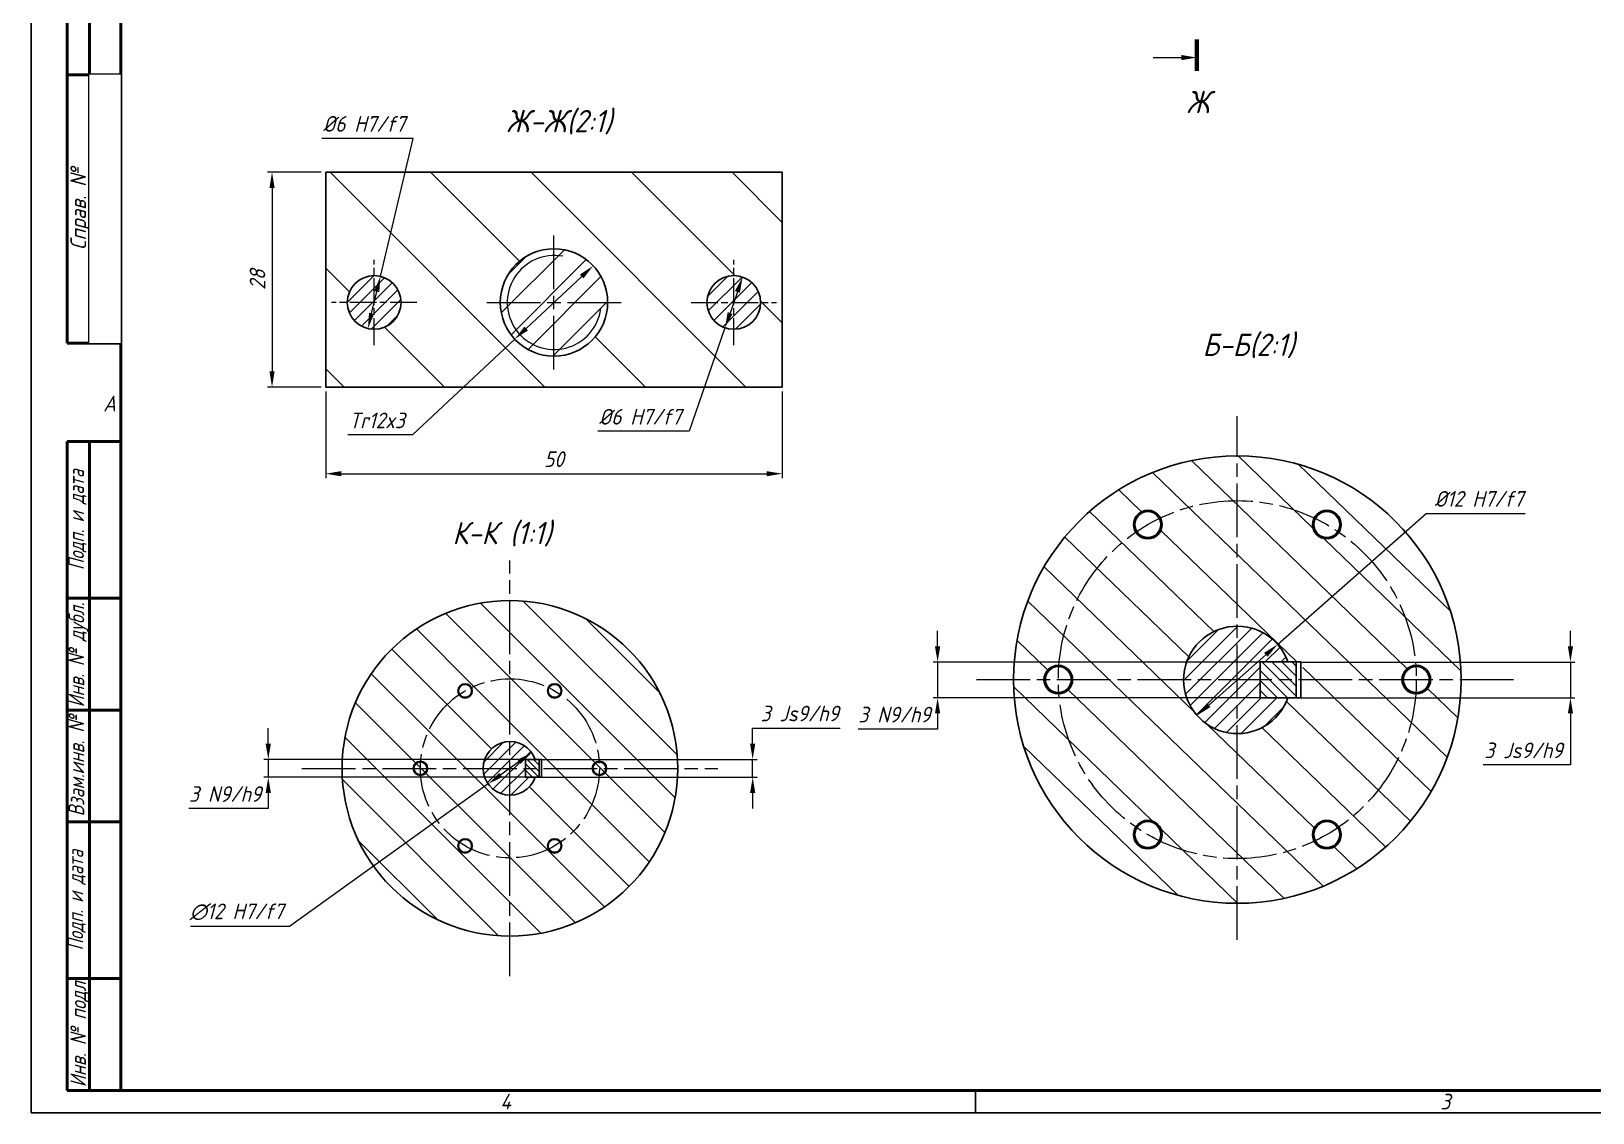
# Model space of a CAD drawing. Header units: millimetres. Extents: x 0 to 841, y 0 to 594.
# Drawn here: x 0 to 348.9, y 0 to 241.7 of the extents above; entities that cross this region are included whole.
import ezdxf
from ezdxf.enums import TextEntityAlignment as Align

# ---------------------------------------------------------------- set-up
doc = ezdxf.new("R2010")
doc.units = ezdxf.units.MM
doc.set_wipeout_variables(frame=1)
doc.linetypes.add('AM_ISO08W050', pattern=[18, 12, -1.5, 3, -1.5])
doc.linetypes.add('AM_ISO08W050x2', pattern=[9, 6, -0.75, 1.5, -0.75])
doc.layers.get('0').update_dxf_attribs({"lineweight": 80})
for name, color, linetype, lineweight in [('AM_5', 3, 'Continuous', 9), ('AM_6', 2, 'Continuous', 9), ('AM_7', 4, 'AM_ISO08W050', 9), ('AM_8', 1, 'Continuous', 9), ('AM_BOR', 7, 'Continuous', 25), ('основные', 7, 'Continuous', 25), ('оч жирные', 7, 'Continuous', 70)]:
    doc.layers.add(name, color=color, linetype=linetype, lineweight=lineweight)
doc.styles.add('ACGOSTTS', font='geniso.shx', dxfattribs={"oblique": 15})
doc.styles.get("Standard").update_dxf_attribs({"font": 'geniso.shx', "oblique": 15})
doc.dimstyles.new('AM_GOST$0', dxfattribs={"dimtxt": 3.5, "dimasz": 3.5, "dimexe": 1, "dimexo": 1, "dimgap": 1.5, "dimtad": 1, "dimtoh": 1, "dimtxsty": 'Standard', "dimcen": 0, "dimclrd": 256, "dimclre": 256, "dimclrt": 2, "dimadec": 0, "dimazin": 2, "dimtp": 0.1, "dimtm": 0.1, "dimtfac": 0.71, "dimtmove": 0, "dimatfit": 3, "dimfxl": 1, "dimtolj": 1, "dimlwd": -1, "dimlwe": -1, "dimarcsym": 1})
doc.dimstyles.new('AM_GOST$3', dxfattribs={"dimtxt": 3.5, "dimasz": 3.5, "dimexe": 1, "dimexo": 1, "dimgap": 1.5, "dimtad": 1, "dimtoh": 1, "dimtxsty": 'Standard', "dimcen": 0, "dimclrd": 256, "dimclre": 256, "dimclrt": 2, "dimadec": 0, "dimazin": 2, "dimtp": 0.1, "dimtm": 0.1, "dimtfac": 0.71, "dimtdec": 3, "dimtofl": 0, "dimtmove": 0, "dimatfit": 2, "dimfxl": 1, "dimtolj": 1, "dimlwd": -1, "dimlwe": -1, "dimarcsym": 1})

# ---------------------------------------------------------------- blocks, each defined once
blk = doc.blocks.new('GOST_A1_LANDSCAPE')
at = {"layer": 'AM_BOR', "color": 1, "lineweight": 25}
for p, q in [((0, 594), (0, 0)), ((211, 5), (211, 0)), ((0, 0), (841, 0))]:
    blk.add_line(p, q, dxfattribs=at)
at = {"layer": 'AM_BOR', "color": 7, "lineweight": 50}
for p, q in [((20, 589), (20, 5)), ((20, 5), (836, 5))]:
    blk.add_line(p, q, dxfattribs=at)
at = {"layer": 'AM_BOR', "color": 1, "lineweight": 25, "style": 'ACGOSTTS', "oblique": 15}
for s, p in [('A', (17.5, 158.5)), ('4', (106, 2.5)), ('3', (316, 2.5))]:
    blk.add_text(s, height=3.5, dxfattribs=at).set_placement(p, align=Align.MIDDLE_CENTER)
blk = doc.blocks.new('GOST_EXT12')
at = {"layer": 'AM_BOR', "color": 7, "lineweight": 50, "ltscale": 0.3}
for p, q in [((0, 287), (-12, 287)), ((-12, 287), (-12, 167)), ((-7, 167), (-7, 287)), ((0, 167), (0, 287)), ((-12, 227), (0, 227)), ((-12, 167), (0, 167))]:
    blk.add_line(p, q, dxfattribs=at)
at = {"layer": 'AM_BOR', "color": 7, "lineweight": 50}
for p, q in [((0, 145), (-12, 145)), ((-12, 145), (-12, 110)), ((-12, 0), (-12, 145)), ((-7, 0), (-7, 145)), ((0, 145), (0, 0)), ((0, 110), (-12, 110)), ((-12, 110), (-12, 85)), ((0, 85), (-12, 85)), ((-12, 85), (-12, 60)), ((0, 60), (-12, 60)), ((-12, 60), (-12, 25)), ((0, 25), (-12, 25)), ((-12, 25), (-12, 0)), ((0, 0), (-12, 0))]:
    blk.add_line(p, q, dxfattribs=at)
at = {"layer": 'AM_BOR', "color": 1, "lineweight": 25, "style": 'ACGOSTTS', "oblique": 15}
for s, width, p in [('Перв. примен.', 0.821392, (-9.5, 257)), ('Подп. и дата', 0.842977, (-9.95, 127.5)), ('Инв. № дубл.', 0.891828, (-9.9, 97.31)), ('Взам.инв. №', 0.899981, (-9.9, 72.5)), ('Подп. и дата', 0.842977, (-10.13, 42.5)), ('Инв. № подл', 0.910904, (-9.5, 12.5))]:
    blk.add_text(s, height=3.5, rotation=90, dxfattribs=dict(at, width=width)).set_placement(p, align=Align.MIDDLE_CENTER)
blk.add_text('Справ. №', height=3.5, rotation=90, dxfattribs=at).set_placement((-9.5, 197), align=Align.MIDDLE_CENTER)
at = {"layer": 'AM_BOR', "color": 2, "lineweight": 25, "style": 'ACGOSTTS', "oblique": 15, "width": 0.8}
for tag, p in [('GEN-TITLE-FREF{16}', (-3.5, 257)), ('GEN-TITLE-RPARTNO{16}', (-3.5, 197)), ('GEN-TITLE-SDT2{10}', (-3.5, 127.5)), ('GEN-TITLE-CSTKN{7}', (-3.5, 97.5)), ('GEN-TITLE-RSTKN{7}', (-3.5, 72.5)), ('GEN-TITLE-SDT1{10}', (-3.5, 42.5)), ('GEN-TITLE-STKN{7}', (-3.5, 12.5))]:
    blk.add_attdef(tag, text='', height=3.17, rotation=90, dxfattribs=at).set_placement(p, align=Align.MIDDLE_CENTER)
blk.add_wipeout([(-7, 227), (-7, 167), (0, 167), (0, 227)])
blk = doc.blocks.new('*D31')
at = {"layer": 'AM_5', "linetype": 'ByBlock', "transparency": 16777216}
for p, q in [((343.96, 104.24), (343.96, 107.74)), ((283.63, 100.74), (344.96, 100.74)), ((343.96, 100.74), (343.96, 92.74)), ((283.63, 92.74), (344.96, 92.74)), ((343.96, 89.24), (343.96, 77.74)), ((343.96, 77.74), (324.43, 77.74))]:
    blk.add_line(p, q, dxfattribs=at)
at = {"layer": 'AM_5', "transparency": 16777216}
for points in [[(343.38, 104.24), (344.54, 104.24), (343.96, 100.74)], [(343.38, 89.24), (344.54, 89.24), (343.96, 92.74)]]:
    blk.add_solid(points, dxfattribs=at)
at = {"layer": 'Defpoints', "color": 0, "transparency": 16777216}
for p in [(282.63, 100.74), (282.63, 92.74), (343.96, 92.74)]:
    blk.add_point(p, dxfattribs=at)
at = {"layer": 'AM_5', "color": 2, "transparency": 16777216, "insert": (333.45, 80.99), "char_height": 3.5, "attachment_point": 5}
blk.add_mtext('\\A1;3 Js9/h9', dxfattribs=at)
blk = doc.blocks.new('*D34')
at = {"layer": 'AM_5', "linetype": 'ByBlock', "transparency": 16777216}
for p, q in [((65.81, 161.19), (65.81, 141.82)), ((167.81, 161.19), (167.81, 141.82)), ((69.31, 142.82), (164.31, 142.82))]:
    blk.add_line(p, q, dxfattribs=at)
at = {"layer": 'AM_5', "transparency": 16777216}
for points in [[(69.31, 143.4), (69.31, 142.24), (65.81, 142.82)], [(164.31, 143.4), (164.31, 142.24), (167.81, 142.82)]]:
    blk.add_solid(points, dxfattribs=at)
at = {"layer": 'Defpoints', "color": 0, "transparency": 16777216}
for p in [(65.81, 162.19), (167.81, 162.19), (167.81, 142.82)]:
    blk.add_point(p, dxfattribs=at)
at = {"layer": 'AM_5', "color": 2, "transparency": 16777216, "insert": (116.81, 146.07), "char_height": 3.5, "attachment_point": 5}
blk.add_mtext('\\A1;50', dxfattribs=at)
blk = doc.blocks.new('*D35')
at = {"layer": 'AM_5', "linetype": 'ByBlock', "transparency": 16777216}
for p, q in [((64.81, 210.19), (52.81, 210.19)), ((53.81, 206.69), (53.81, 165.69)), ((64.81, 162.19), (52.81, 162.19))]:
    blk.add_line(p, q, dxfattribs=at)
at = {"layer": 'AM_5', "transparency": 16777216}
for points in [[(53.23, 206.69), (54.39, 206.69), (53.81, 210.19)], [(53.23, 165.69), (54.39, 165.69), (53.81, 162.19)]]:
    blk.add_solid(points, dxfattribs=at)
at = {"layer": 'Defpoints', "color": 0, "transparency": 16777216}
for p in [(65.81, 210.19), (53.81, 162.19), (65.81, 162.19)]:
    blk.add_point(p, dxfattribs=at)
at = {"layer": 'AM_5', "color": 2, "transparency": 16777216, "insert": (50.56, 186.19), "char_height": 3.5, "attachment_point": 5, "rotation": 90}
blk.add_mtext('\\A1;28', dxfattribs=at)
blk = doc.blocks.new('*D45')
at = {"layer": 'AM_5', "linetype": 'ByBlock', "transparency": 16777216}
for p, q in [((202.54, 104.24), (202.54, 107.74)), ((279.83, 100.74), (201.54, 100.74)), ((202.54, 100.74), (202.54, 92.74)), ((279.83, 92.74), (201.54, 92.74)), ((202.54, 89.24), (202.54, 85.74)), ((202.54, 85.74), (184.77, 85.74))]:
    blk.add_line(p, q, dxfattribs=at)
at = {"layer": 'AM_5', "transparency": 16777216}
for points in [[(201.95, 104.24), (203.12, 104.24), (202.54, 100.74)], [(201.95, 89.24), (203.12, 89.24), (202.54, 92.74)]]:
    blk.add_solid(points, dxfattribs=at)
at = {"layer": 'Defpoints', "color": 0, "transparency": 16777216}
for p in [(280.83, 100.74), (202.54, 92.74), (280.83, 92.74)]:
    blk.add_point(p, dxfattribs=at)
at = {"layer": 'AM_5', "color": 2, "transparency": 16777216, "insert": (192.9, 88.99), "char_height": 3.5, "attachment_point": 5}
blk.add_mtext('\\A1;3 N9/h9', dxfattribs=at)
blk = doc.blocks.new('*D46')
at = {"layer": 'AM_5', "linetype": 'ByBlock', "transparency": 16777216}
for p, q in [((278.52, 104.68), (311.7, 133.95)), ((311.7, 133.95), (333.85, 133.95)), ((263.14, 91.12), (275.89, 102.36))]:
    blk.add_line(p, q, dxfattribs=at)
at = {"layer": 'AM_5', "transparency": 16777216}
for points in [[(275.51, 102.8), (276.28, 101.93), (278.52, 104.68)], [(262.76, 91.56), (263.53, 90.68), (260.52, 88.8)]]:
    blk.add_solid(points, dxfattribs=at)
at = {"layer": 'Defpoints', "color": 0, "transparency": 16777216}
for p in [(278.52, 104.68), (260.52, 88.8)]:
    blk.add_point(p, dxfattribs=at)
at = {"layer": 'AM_5', "color": 2, "transparency": 16777216, "insert": (323.52, 137.2), "char_height": 3.5, "attachment_point": 5}
blk.add_mtext('\\A1;%%C12 H7/f7', dxfattribs=at)
blk = doc.blocks.new('*U57')
at = {"layer": 'основные'}
blk.add_circle((0, 0), 3.2, dxfattribs=at)
blk = doc.blocks.new('*U58')
at = {"layer": 'основные', "color": 0, "linetype": 'ByBlock', "lineweight": -2, "transparency": 16777216}
for p, rotation in [((503.29, 157.52), 299.9999999999999), ((543.29, 157.52), 239.9999999999999), ((563.29, 122.88), 180), ((503.29, 88.24), 59.99999999999999), ((543.29, 88.24), 120)]:
    blk.add_blockref('*U57', p, dxfattribs=dict(at, rotation=rotation))
blk.add_blockref('*U57', (483.29, 122.88), dxfattribs=at)
blk = doc.blocks.new('*D90')
at = {"layer": 'AM_5', "linetype": 'ByBlock', "transparency": 16777216}
for p, q in [((123.01, 186.9), (110.61, 175.28)), ((108.05, 172.89), (85.22, 151.48)), ((85.22, 151.48), (70.77, 151.48))]:
    blk.add_line(p, q, dxfattribs=at)
at = {"layer": 'AM_5', "transparency": 16777216}
for points in [[(122.61, 187.33), (123.41, 186.48), (125.57, 189.3)], [(110.21, 175.7), (111.01, 174.85), (108.05, 172.89)]]:
    blk.add_solid(points, dxfattribs=at)
at = {"layer": 'Defpoints', "color": 0, "transparency": 16777216}
for p in [(125.57, 189.3), (108.05, 172.89)]:
    blk.add_point(p, dxfattribs=at)
at = {"layer": 'AM_5', "color": 2, "transparency": 16777216, "insert": (77.24, 154.73), "char_height": 3.5, "attachment_point": 5}
blk.add_mtext('\\A1;Tr12x3', dxfattribs=at)
blk = doc.blocks.new('*D91')
at = {"layer": 'AM_5', "linetype": 'ByBlock', "transparency": 16777216}
for p, q in [((157.8, 183.45), (156.17, 178.73)), ((155.03, 175.42), (147.03, 152.3)), ((147.03, 152.3), (126.63, 152.3))]:
    blk.add_line(p, q, dxfattribs=at)
at = {"layer": 'AM_5', "transparency": 16777216}
for points in [[(157.25, 183.65), (158.36, 183.26), (158.95, 186.76)], [(155.62, 178.92), (156.72, 178.54), (155.03, 175.42)]]:
    blk.add_solid(points, dxfattribs=at)
at = {"layer": 'Defpoints', "color": 0, "transparency": 16777216}
for p in [(158.95, 186.76), (155.03, 175.42)]:
    blk.add_point(p, dxfattribs=at)
at = {"layer": 'AM_5', "color": 2, "transparency": 16777216, "insert": (136.08, 155.55), "char_height": 3.5, "attachment_point": 5}
blk.add_mtext('\\A1;%%C6 H7/f7', dxfattribs=at)
blk = doc.blocks.new('*U98')
at = {"layer": 'основные'}
blk.add_circle((0, 0), 1.6, dxfattribs=at)
blk = doc.blocks.new('*U99')
at = {"layer": 'основные', "color": 0, "linetype": 'ByBlock', "lineweight": -2, "transparency": 16777216}
for p, rotation in [((251.65, 78.76), 299.9999999999999), ((271.65, 78.76), 239.9999999999999), ((281.65, 61.44), 180), ((251.65, 44.12), 59.99999999999999), ((271.65, 44.12), 120)]:
    blk.add_blockref('*U98', p, dxfattribs=dict(at, rotation=rotation))
blk.add_blockref('*U98', (241.65, 61.44), dxfattribs=at)
blk = doc.blocks.new('*D100')
at = {"layer": 'AM_5', "linetype": 'ByBlock', "transparency": 16777216}
for p, q in [((52.97, 82.48), (52.97, 85.98)), ((111.62, 78.98), (51.97, 78.98)), ((52.97, 78.98), (52.97, 74.98)), ((111.62, 74.98), (51.97, 74.98)), ((52.97, 71.48), (52.97, 67.98)), ((52.97, 67.98), (35.2, 67.98))]:
    blk.add_line(p, q, dxfattribs=at)
at = {"layer": 'AM_5', "transparency": 16777216}
for points in [[(52.38, 82.48), (53.55, 82.48), (52.97, 78.98)], [(52.38, 71.48), (53.55, 71.48), (52.97, 74.98)]]:
    blk.add_solid(points, dxfattribs=at)
at = {"layer": 'Defpoints', "color": 0, "transparency": 16777216}
for p in [(112.62, 78.98), (52.97, 74.98), (112.62, 74.98)]:
    blk.add_point(p, dxfattribs=at)
at = {"layer": 'AM_5', "color": 2, "transparency": 16777216, "insert": (43.33, 71.23), "char_height": 3.5, "attachment_point": 5}
blk.add_mtext('\\A1;3 N9/h9', dxfattribs=at)
blk = doc.blocks.new('*D101')
at = {"layer": 'AM_5', "linetype": 'ByBlock', "transparency": 16777216}
for p, q in [((161.21, 82.48), (161.21, 85.98)), ((161.21, 85.98), (180.74, 85.98)), ((112.97, 78.98), (162.21, 78.98)), ((161.21, 74.98), (161.21, 78.98)), ((112.97, 74.98), (162.21, 74.98)), ((161.21, 71.48), (161.21, 67.98))]:
    blk.add_line(p, q, dxfattribs=at)
at = {"layer": 'AM_5', "transparency": 16777216}
for points in [[(160.63, 82.48), (161.79, 82.48), (161.21, 78.98)], [(160.63, 71.48), (161.79, 71.48), (161.21, 74.98)]]:
    blk.add_solid(points, dxfattribs=at)
at = {"layer": 'Defpoints', "color": 0, "transparency": 16777216}
for p in [(111.97, 78.98), (161.21, 78.98), (111.97, 74.98)]:
    blk.add_point(p, dxfattribs=at)
at = {"layer": 'AM_5', "color": 2, "transparency": 16777216, "insert": (171.72, 89.23), "char_height": 3.5, "attachment_point": 5}
blk.add_mtext('\\A1;3 Js9/h9', dxfattribs=at)
blk = doc.blocks.new('*D102')
at = {"layer": 'AM_5', "linetype": 'ByBlock', "transparency": 16777216}
for p, q in [((108.99, 78.43), (104.93, 75.52)), ((102.09, 73.48), (57.74, 41.65)), ((57.74, 41.65), (35.58, 41.65))]:
    blk.add_line(p, q, dxfattribs=at)
at = {"layer": 'AM_5', "transparency": 16777216}
for points in [[(108.65, 78.91), (109.33, 77.96), (111.84, 80.47)], [(104.59, 75.99), (105.27, 75.04), (102.09, 73.48)]]:
    blk.add_solid(points, dxfattribs=at)
at = {"layer": 'Defpoints', "color": 0, "transparency": 16777216}
for p in [(111.84, 80.47), (102.09, 73.48)]:
    blk.add_point(p, dxfattribs=at)
at = {"layer": 'AM_5', "color": 2, "transparency": 16777216, "insert": (45.91, 44.9), "char_height": 3.5, "attachment_point": 5}
blk.add_mtext('\\A1;∅12 H7/f7', dxfattribs=at)
blk = doc.blocks.new('*D103')
at = {"layer": 'AM_5', "linetype": 'ByBlock', "transparency": 16777216}
for p, q in [((85.35, 217.75), (64.95, 217.75)), ((78.02, 186.93), (85.35, 217.75)), ((76.05, 178.66), (77.21, 183.52))]:
    blk.add_line(p, q, dxfattribs=at)
at = {"layer": 'AM_5', "transparency": 16777216}
for points in [[(76.64, 183.66), (77.78, 183.39), (78.02, 186.93)], [(75.49, 178.79), (76.62, 178.52), (75.24, 175.25)]]:
    blk.add_solid(points, dxfattribs=at)
at = {"layer": 'Defpoints', "color": 0, "transparency": 16777216}
for p in [(78.02, 186.93), (75.24, 175.25)]:
    blk.add_point(p, dxfattribs=at)
at = {"layer": 'AM_5', "color": 2, "transparency": 16777216, "insert": (74.4, 221), "char_height": 3.5, "attachment_point": 5}
blk.add_mtext('\\A1;%%C6 H7/f7', dxfattribs=at)

msp = doc.modelspace()

# ---------------------------------------------------------------- hatches: boundary and pattern name
at = {"layer": 'AM_8'}
h = msp.add_hatch(dxfattribs=at)
h.set_pattern_fill('ANSI31', color=256, scale=5, angle=90, style=0)
h.set_pattern_definition([(135, (-166.54, -50.4), (-11.2253, -11.2253), [])])
h.paths.add_polyline_path([(167.81, 210.195), (65.81, 210.195), (65.81, 162.195), (167.81, 162.195)])
h.paths.add_polyline_path([(128.81, 181.092, -1), (104.81, 181.092, -1)], flags=16)
h.paths.add_polyline_path([(82.632, 181.092, -1), (70.632, 181.092, -1)], flags=16)
h.paths.add_polyline_path([(162.987, 181.092, -1), (150.987, 181.092, -1)], flags=16)
h = msp.add_hatch(dxfattribs=at)
h.set_pattern_fill('_U', color=256, scale=5, angle=45, style=0, pattern_type=0)
h.set_pattern_definition([(45, (-166.5406, -50.3997), (-3.535534, 3.535534), [])])
edge = h.paths.add_edge_path()
edge.add_arc((116.81, 181.092), 12, 191.45916, 510.20465)
edge.add_arc((116.81, 181.092), 12, 150.20465, 191.45916)
h = msp.add_hatch(dxfattribs=at)
h.set_pattern_fill('_U', color=256, scale=2, angle=45, style=0, pattern_type=0)
h.set_pattern_definition([(45, (-166.5406, -50.3997), (-1.414214, 1.414214), [])])
edge = h.paths.add_edge_path()
edge.add_arc((76.632, 181.092), 6, 191.45916, 383.26764)
edge.add_arc((76.632, 181.092), 6, 23.26764, 191.45916)
h = msp.add_hatch(dxfattribs=at)
h.set_pattern_fill('_U', color=256, scale=2.4, angle=45, style=0, pattern_type=0)
h.set_pattern_definition([(45, (-166.5406, -50.3997), (-1.697056, 1.697056), [])])
edge = h.paths.add_edge_path()
edge.add_arc((156.987, 181.092), 6, 191.45916, 514.52594)
edge.add_arc((156.987, 181.092), 6, 154.52594, 191.45916)
h = msp.add_hatch(dxfattribs=at)
h.set_pattern_fill('_U', color=256, scale=8, angle=136, style=0, pattern_type=0)
h.set_pattern_definition([(136, (-253.7745, -26.075), (-5.55727, -5.75472), [])])
edge = h.paths.add_edge_path()
edge.add_arc((269.516, 96.808), 50, 0, 220.60066, ccw=False)
edge.add_arc((269.516, 96.808), 50, -139.39934, 0, ccw=False)
edge = h.paths.add_edge_path(flags=16)
edge.add_arc((309.516, 96.808), 3.2, 0, 193.90013, ccw=False)
edge.add_arc((309.516, 96.808), 3.2, -166.09987, 0, ccw=False)
edge = h.paths.add_edge_path(flags=16)
edge.add_arc((269.516, 96.742), 12, 19.47122, 340.52878, ccw=False)
edge.add_line((280.83, 100.742), (284.14, 100.808))
edge.add_line((284.14, 100.808), (284.14, 92.808))
edge.add_line((284.14, 92.808), (280.83, 92.742))
edge = h.paths.add_edge_path(flags=16)
edge.add_arc((289.516, 62.167), 3.2, -311.82514, 11.45916, ccw=False)
edge.add_arc((289.516, 62.167), 3.2, 11.45916, 48.17486, ccw=False)
edge = h.paths.add_edge_path(flags=16)
edge.add_arc((289.516, 131.449), 3.2, -48.17486, 233.26737, ccw=False)
edge.add_arc((289.516, 131.449), 3.2, 233.26737, 311.82514, ccw=False)
edge = h.paths.add_edge_path(flags=16)
edge.add_arc((249.516, 131.449), 3.2, -26.00782, 274.43072, ccw=False)
edge.add_arc((249.516, 131.449), 3.2, 274.43072, 333.99218, ccw=False)
edge = h.paths.add_edge_path(flags=16)
edge.add_arc((249.516, 62.167), 3.2, -333.99218, 11.45916, ccw=False)
edge.add_arc((249.516, 62.167), 3.2, 11.45916, 26.00782, ccw=False)
edge = h.paths.add_edge_path(flags=16)
edge.add_arc((229.516, 96.808), 3.2, 0, 329.64292, ccw=False)
edge.add_arc((229.516, 96.808), 3.2, -30.35708, 0, ccw=False)
h = msp.add_hatch(dxfattribs=at)
h.set_pattern_fill('_U', color=256, angle=45, style=0, pattern_type=0)
h.set_pattern_definition([(45, (-278.0577, -72.9929), (-0.7071068, 0.7071068), [])])
edge = h.paths.add_edge_path()
edge.add_arc((249.516, 131.449), 3.2, 191.45916, 415.65449)
edge.add_arc((249.516, 131.449), 3.2, 55.65449, 191.45916)
edge = h.paths.add_edge_path(flags=16)
edge.add_arc((249.516, 131.449), 2.9, -304.34551, 11.45916, ccw=False)
edge.add_arc((249.516, 131.449), 2.9, 11.45916, 55.65449, ccw=False)
h = msp.add_hatch(dxfattribs=at)
h.set_pattern_fill('_U', color=256, angle=45, style=0, pattern_type=0)
h.set_pattern_definition([(45, (-238.0577, -72.9929), (-0.7071068, 0.7071068), [])])
edge = h.paths.add_edge_path()
edge.add_arc((289.516, 131.449), 3.2, 191.45916, 415.65449)
edge.add_arc((289.516, 131.449), 3.2, 55.65449, 191.45916)
edge = h.paths.add_edge_path(flags=16)
edge.add_arc((289.516, 131.449), 2.9, -304.34551, 11.45916, ccw=False)
edge.add_arc((289.516, 131.449), 2.9, 11.45916, 55.65449, ccw=False)
h = msp.add_hatch(dxfattribs=at)
h.set_pattern_fill('_U', color=256, scale=7.1, angle=135, style=0, pattern_type=0)
h.set_pattern_definition([(135, (-210.518, -6.9716), (-5.02046, -5.02046), [])])
h.paths.add_polyline_path([(118.314, 93.442, -0.7515554), (115.361, 94.297, -0.0258794), (115.511, 94.297, -0.1224416), (115.68, 94.976, 0.2274709), (98.378, 95.041, -0.1214895), (98.561, 94.297, -0.0258794), (98.411, 94.297, -0.7530245), (95.733, 93.527, 0.2274709), (87.025, 78.575, -0.4025427), (88.561, 76.976, -0.0258794), (88.411, 76.976, -0.4036333), (87.014, 75.527, 0.2274709), (95.609, 60.511, -0.7515554), (98.561, 59.656, -0.0258794), (98.411, 59.656, -0.1224416), (98.243, 58.977, 0.2274709), (115.545, 58.912, -0.1214895), (115.361, 59.656, -0.0258794), (115.511, 59.656, -0.7530245), (118.19, 60.426, 0.2274709), (126.897, 75.378, -0.4025427), (125.361, 76.976, -0.0258794), (125.511, 76.976, -0.4036333), (126.909, 78.425, 0.2274709)], flags=0)
h.paths.add_polyline_path([(112.618, 78.976), (113.518, 78.976), (113.518, 74.976), (112.618, 74.976, -5.8284271)], flags=0)
h.paths.add_polyline_path([(69.461, 76.976, 1), (144.461, 76.976, 1)])
h.paths.add_polyline_path([(115.545, 95.041, -0.7833426), (118.561, 94.297, -0.1418423), (118.314, 93.442, -0.2254983), (126.897, 78.575, -0.4259816), (128.561, 76.976, -0.4259816), (126.897, 75.378, -0.2254983), (118.314, 60.511, -0.1418423), (118.561, 59.656, -0.7833426), (115.545, 58.912, -0.2254983), (98.378, 58.912, -0.7833426), (95.361, 59.656, -0.1418423), (95.609, 60.511, -0.2254983), (87.025, 75.378, -0.4259816), (85.361, 76.976, -0.4259816), (87.025, 78.575, -0.2254983), (95.609, 93.442, -0.1418423), (95.361, 94.297, -0.7833426), (98.378, 95.041, -0.2254983)], flags=16)
h.paths.add_polyline_path([(98.411, 94.297, -1), (95.511, 94.297, -1)], flags=0)
h.paths.add_polyline_path([(118.411, 94.297, -1), (115.511, 94.297, -1)], flags=0)
h.paths.add_polyline_path([(88.411, 76.976, -1), (85.511, 76.976, -1)], flags=0)
h.paths.add_polyline_path([(128.411, 76.976, -1), (125.511, 76.976, -1)], flags=0)
h.paths.add_polyline_path([(98.411, 59.656, -1), (95.511, 59.656, -1)], flags=0)
h.paths.add_polyline_path([(118.411, 59.656, -1), (115.511, 59.656, -1)], flags=0)
h = msp.add_hatch(dxfattribs=at)
h.set_pattern_fill('_U', color=256, scale=2.5, angle=45, style=0, pattern_type=0)
h.set_pattern_definition([(45, (-481.1724, -316.7885), (-1.767767, 1.767767), [])])
edge = h.paths.add_edge_path()
edge.add_line((274.63, 92.742), (274.63, 100.742))
edge.add_line((274.63, 100.742), (280.83, 100.742))
edge.add_arc((269.515, 96.742), 12.001, 19.46895, 340.53105)
edge.add_line((280.83, 92.742), (274.63, 92.742))
h = msp.add_hatch(dxfattribs=at)
h.set_pattern_fill('_U', color=256, angle=45, style=0, pattern_type=0)
h.set_pattern_definition([(45, (-298.0577, -107.634), (-0.7071068, 0.7071068), [])])
edge = h.paths.add_edge_path()
edge.add_arc((229.516, 96.808), 3.2, 191.45916, 415.65449)
edge.add_arc((229.516, 96.808), 3.2, 55.65449, 191.45916)
edge = h.paths.add_edge_path(flags=16)
edge.add_arc((229.516, 96.808), 2.9, -304.34551, 11.45916, ccw=False)
edge.add_arc((229.516, 96.808), 2.9, 11.45916, 55.65449, ccw=False)
h = msp.add_hatch(dxfattribs=at)
h.set_pattern_fill('ANSI31', color=256, scale=0.5, angle=90)
h.set_pattern_definition([(135, (208.661, 34.5859), (-1.122532, -1.122532), [])])
h.paths.add_polyline_path([(274.63, 92.742), (274.63, 100.742), (282.63, 100.742), (282.63, 92.742)])
h.paths.add_polyline_path([(274.63, 100.742), (282.63, 100.742)], flags=17)
h = msp.add_hatch(dxfattribs=at)
h.set_pattern_fill('_U', color=256, scale=1.2, angle=45, style=0, pattern_type=0)
h.set_pattern_definition([(45, (-298.0577, -107.634), (-0.8485281, 0.8485281), [])])
edge = h.paths.add_edge_path()
edge.add_arc((309.516, 96.808), 3.2, 191.45916, 441.60971)
edge.add_arc((309.516, 96.808), 3.2, 81.60971, 191.45916)
edge = h.paths.add_edge_path(flags=16)
edge.add_arc((309.516, 96.808), 2.9, -278.39029, 11.45916, ccw=False)
edge.add_arc((309.516, 96.808), 2.9, 11.45916, 81.60971, ccw=False)
h = msp.add_hatch(dxfattribs=at)
h.set_pattern_fill('_U', color=256, scale=0.5, angle=105, style=0, pattern_type=0)
h.set_pattern_definition([(105, (53.59394, -185.25985), (-0.4829629, -0.1294095), [])])
edge = h.paths.add_edge_path()
edge.add_arc((96.961, 94.297), 1.6, 251.45916, 475.65449)
edge.add_arc((96.961, 94.297), 1.6, 115.65449, 251.45916)
edge = h.paths.add_edge_path(flags=16)
edge.add_arc((96.961, 94.297), 1.45, -244.34551, 71.45916, ccw=False)
edge.add_arc((96.961, 94.297), 1.45, 71.45916, 115.65449, ccw=False)
h = msp.add_hatch(dxfattribs=at)
h.set_pattern_fill('_U', color=256, scale=0.5, angle=45, style=0, pattern_type=0)
h.set_pattern_definition([(45, (-146.82556, -7.92406), (-0.3535534, 0.3535534), [])])
edge = h.paths.add_edge_path()
edge.add_arc((116.961, 94.297), 1.6, 191.45916, 415.65449)
edge.add_arc((116.961, 94.297), 1.6, 55.65449, 191.45916)
edge = h.paths.add_edge_path(flags=16)
edge.add_arc((116.961, 94.297), 1.45, -304.34551, 11.45916, ccw=False)
edge.add_arc((116.961, 94.297), 1.45, 11.45916, 55.65449, ccw=False)
h = msp.add_hatch(dxfattribs=at)
h.set_pattern_fill('ANSI31', color=256, scale=0.6, style=0, double=1)
h.set_pattern_definition([(45, (-210.5178, -6.9716), (-1.347038, 1.347038), [])])
h.paths.add_polyline_path([(112.618, 74.976), (110.419, 74.976), (110.419, 78.976), (112.618, 78.976, 5.8284271)])
h = msp.add_hatch(dxfattribs=at)
h.set_pattern_fill('_U', color=256, scale=0.5, angle=165, style=0, pattern_type=0)
h.set_pattern_definition([(165, (307.381, -100.35937), (-0.1294095, -0.4829629), [])])
edge = h.paths.add_edge_path()
edge.add_arc((86.961, 76.976), 1.6, 311.45916, 535.65449)
edge.add_arc((86.961, 76.976), 1.6, 175.65449, 311.45916)
edge = h.paths.add_edge_path(flags=16)
edge.add_arc((86.961, 76.976), 1.45, -184.34551, 131.45916, ccw=False)
edge.add_arc((86.961, 76.976), 1.45, 131.45916, 175.65449, ccw=False)
h = msp.add_hatch(dxfattribs=at)
h.set_pattern_fill('_U', color=256, angle=135, style=0, pattern_type=0)
h.set_pattern_definition([(135, (-210.5178, -6.9716), (-0.7071068, -0.7071068), [])])
h.paths.add_polyline_path([(110.419, 78.976), (110.419, 74.976), (112.618, 74.976), (113.518, 74.976), (113.518, 78.976)])
h = msp.add_hatch(dxfattribs=at)
h.set_pattern_fill('_U', color=256, scale=0.5, angle=-15, style=0, pattern_type=0)
h.set_pattern_definition([(345, (-93.458, 254.3122), (0.1294095, 0.4829629), [])])
edge = h.paths.add_edge_path()
edge.add_arc((126.961, 76.976), 1.6, 131.45916, 355.65449)
edge.add_arc((126.961, 76.976), 1.6, -4.34551, 131.45916)
edge = h.paths.add_edge_path(flags=16)
edge.add_arc((126.961, 76.976), 1.45, -364.34551, -48.54084, ccw=False)
edge.add_arc((126.961, 76.976), 1.45, -48.54084, -4.34551, ccw=False)
h = msp.add_hatch(dxfattribs=at)
h.set_pattern_fill('_U', color=256, angle=45, style=0, pattern_type=0)
h.set_pattern_definition([(45, (-278.0577, -142.275), (-0.7071068, 0.7071068), [])])
edge = h.paths.add_edge_path()
edge.add_arc((249.516, 62.167), 3.2, 191.45916, 415.65449)
edge.add_arc((249.516, 62.167), 3.2, 55.65449, 191.45916)
edge = h.paths.add_edge_path(flags=16)
edge.add_arc((249.516, 62.167), 2.9, -304.34551, 11.45916, ccw=False)
edge.add_arc((249.516, 62.167), 2.9, 11.45916, 55.65449, ccw=False)
h = msp.add_hatch(dxfattribs=at)
h.set_pattern_fill('_U', color=256, angle=45, style=0, pattern_type=0)
h.set_pattern_definition([(45, (-238.0577, -142.275), (-0.7071068, 0.7071068), [])])
edge = h.paths.add_edge_path()
edge.add_arc((289.516, 62.167), 3.2, 191.45916, 415.65449)
edge.add_arc((289.516, 62.167), 3.2, 55.65449, 191.45916)
edge = h.paths.add_edge_path(flags=16)
edge.add_arc((289.516, 62.167), 2.9, -304.34551, 11.45916, ccw=False)
edge.add_arc((289.516, 62.167), 2.9, 11.45916, 55.65449, ccw=False)
h = msp.add_hatch(dxfattribs=at)
h.set_pattern_fill('_U', color=256, scale=0.5, angle=225, style=0, pattern_type=0)
h.set_pattern_definition([(225, (360.74855, 161.8769), (0.3535534, -0.3535534), [])])
edge = h.paths.add_edge_path()
edge.add_arc((96.961, 59.656), 1.6, 371.45916, 595.65449)
edge.add_arc((96.961, 59.656), 1.6, 235.65449, 371.45916)
edge = h.paths.add_edge_path(flags=16)
edge.add_arc((96.961, 59.656), 1.45, -124.34551, 191.45916, ccw=False)
edge.add_arc((96.961, 59.656), 1.45, 191.45916, 235.65449, ccw=False)
h = msp.add_hatch(dxfattribs=at)
h.set_pattern_fill('_U', color=256, scale=0.5, angle=-75, style=0, pattern_type=0)
h.set_pattern_definition([(285, (160.32905, 339.2127), (0.4829629, 0.1294095), [])])
edge = h.paths.add_edge_path()
edge.add_arc((116.961, 59.656), 1.6, 71.45916, 295.65449)
edge.add_arc((116.961, 59.656), 1.6, -64.34551, 71.45916)
edge = h.paths.add_edge_path(flags=16)
edge.add_arc((116.961, 59.656), 1.45, -424.34551, -108.54084, ccw=False)
edge.add_arc((116.961, 59.656), 1.45, -108.54084, -64.34551, ccw=False)
at = {"layer": 'основные'}
h = msp.add_hatch(dxfattribs=at)
h.set_pattern_fill('AR-CONC', color=256, style=0)
h.paths.add_polyline_path([(248.6, 182.75), (221.1, 182.75), (221.1, 181.254), (248.6, 181.254)])
h.paths.add_polyline_path([(292.1, 182.75), (264.6, 182.75), (264.6, 181.254), (292.1, 181.254)])

# ---------------------------------------------------------------- linework, layer by layer
at = {"layer": 'AM_5'}
msp.add_line((250.674, 235.819), (256.993, 235.819), dxfattribs=at)
at = {"layer": 'AM_5', "linetype": 'Continuous'}
msp.add_trace([(256.993, 235.236), (256.993, 236.402), (260.493, 235.819)], dxfattribs=at)
at = {"layer": 'AM_6'}
msp.add_arc((116.876, 181.083), 10.5, 79.58166, 352.69269, dxfattribs=at)
at = {"layer": 'AM_7'}
for p, q in [((116.81, 166.092), (116.81, 196.092)), ((101.81, 181.092), (131.81, 181.092)), ((269.516, 38.621), (269.516, 155.652)), ((106.961, 30.506), (106.961, 123.447)), ((211.204, 96.808), (331.342, 96.808)), ((60.491, 76.976), (153.432, 76.976))]:
    msp.add_line(p, q, dxfattribs=at)
at = {"layer": 'AM_7', "linetype": 'AM_ISO08W050x2'}
for p, q in [((76.632, 171.552), (76.632, 190.632)), ((156.987, 171.552), (156.987, 190.632)), ((86.172, 181.092), (67.092, 181.092)), ((147.447, 181.092), (166.527, 181.092))]:
    msp.add_line(p, q, dxfattribs=at)
at = {"layer": 'AM_7'}
for centre, radius in [((269.516, 96.808), 40), ((106.961, 76.976), 20)]:
    msp.add_circle(centre, radius, dxfattribs=at)
at = {"layer": 'основные'}
for points in [[(65.81, 210.195), (167.81, 210.195), (167.81, 162.195), (65.81, 162.195)], [(274.63, 100.742), (282.63, 100.742), (282.63, 92.742), (274.63, 92.742)], [(282.63, 92.742), (283.744, 92.742), (283.744, 100.742), (282.63, 100.742)], [(110.419, 78.976), (113.518, 78.976), (113.518, 74.976), (110.419, 74.976)], [(113.518, 74.976), (114.032, 74.976), (114.032, 78.976), (113.518, 78.976)]]:
    msp.add_lwpolyline(points, close=True, dxfattribs=at)
for centre, radius in [((116.81, 181.092), 12), ((116.81, 181.092), 12), ((76.632, 181.092), 6), ((156.987, 181.092), 6), ((269.516, 96.808), 50), ((249.516, 131.449), 2.9), ((289.516, 131.449), 2.9), ((106.961, 76.976), 37.5), ((229.516, 96.808), 2.9), ((309.516, 96.808), 3.2), ((309.516, 96.808), 2.9), ((96.961, 94.297), 1.45), ((116.961, 94.297), 1.45), ((86.961, 76.976), 1.45), ((126.961, 76.976), 1.45), ((249.516, 62.167), 2.9), ((289.516, 62.167), 2.9), ((96.961, 59.656), 1.45), ((116.961, 59.656), 1.45)]:
    msp.add_circle(centre, radius, dxfattribs=at)
for centre, radius in [((269.516, 96.742), 12), ((106.961, 76.976), 6)]:
    msp.add_arc(centre, radius, 19.47122, 340.52878, dxfattribs=at)
at = {"layer": 'оч жирные'}
msp.add_line((260.493, 239.849), (260.493, 232.849), dxfattribs=at)

# ---------------------------------------------------------------- block references
at = {"layer": 'основные', "lineweight": 0}
msp.add_blockref('GOST_A1_LANDSCAPE', (0, 0), dxfattribs=at)
at = {"layer": 'основные'}
for name, p in [('*U58', (-253.775, -26.075)), ('*U99', (-154.684, 15.535))]:
    msp.add_blockref(name, p, dxfattribs=at)

# ---------------------------------------------------------------- texts
at = {"layer": 'основные', "char_height": 5, "attachment_point": 1}
for s, insert in [('Ж', (258.132, 228.397)), ('Ж-Ж(2:1)', (106.146, 224.124)), ('Б-Б(2:1)', (261.743, 174.141))]:
    msp.add_mtext(s, dxfattribs=dict(at, insert=insert))
at = {"layer": 'основные', "insert": (94.12, 132.056), "char_height": 5, "attachment_point": 1}
msp.add_mtext_dynamic_manual_height_columns('К-К (1:1)', width=32.49149, gutter_width=1, heights=[0], dxfattribs=at)

# ---------------------------------------------------------------- dimensions: what is measured, and where the dimension line sits
at = {"layer": 'AM_5'}
for p1, p2, text, override, picture, middle in [((75.243, 175.255), (78.021, 186.929), '%%C6 H7/f7', {"dimpost": ''}, '*D103', (74.402, 217.747)), ((260.517, 88.804), (278.516, 104.68), '%%C12 H7/f7', {"dimtp": 0.1, "dimtm": 0.1, "dimtdec": 3, "dimtzin": 8}, '*D46', (323.524, 133.947)), ((111.836, 80.475), (102.087, 73.478), '<> H7/f7', {"dimpost": ''}, '*D102', (45.908, 41.65))]:
    dim = msp.add_diameter_dim_2p(p1=p1, p2=p2, text=text, dimstyle='AM_GOST$3', override=override, dxfattribs=at)
    dim.commit()
    dim.dimension.update_dxf_attribs({"geometry": picture, "text_midpoint": middle, "dimtype": 163})
for base, p1, p2, text, override, picture, middle in [((53.81, 162.195), (65.81, 210.195), (65.81, 162.195), '28', {"dimpost": ''}, '*D35', (50.559, 186.195)), ((202.538, 92.742), (280.83, 100.742), (280.83, 92.742), '3 N9/h9', {"dimtdec": 3}, '*D45', (192.903, 88.992))]:
    dim = msp.add_linear_dim(base=base, p1=p1, p2=p2, angle=90, text=text, dimstyle='AM_GOST$0', override=override, dxfattribs=at)
    dim.commit()
    dim.dimension.update_dxf_attribs({"geometry": picture, "text_midpoint": middle})
for p1, p2, text, picture, middle in [((125.565, 189.298), (108.054, 172.886), 'Tr12x3', '*D90', (77.243, 151.482)), ((158.948, 186.762), (155.027, 175.421), '%%C6 H7/f7', '*D91', (136.08, 152.297))]:
    dim = msp.add_diameter_dim_2p(p1=p1, p2=p2, text=text, dimstyle='AM_GOST$3', dxfattribs=at)
    dim.commit()
    dim.dimension.update_dxf_attribs({"geometry": picture, "text_midpoint": middle, "dimtype": 163})
dim = msp.add_linear_dim(base=(167.81, 142.819), p1=(65.81, 162.195), p2=(167.81, 162.195), text='50', dimstyle='AM_GOST$0', override={"dimpost": ''}, dxfattribs=at)
dim.commit()
dim.dimension.update_dxf_attribs({"geometry": '*D34', "text_midpoint": (116.81, 146.069)})
dim = msp.add_linear_dim(base=(343.961, 92.742), p1=(282.63, 100.742), p2=(282.63, 92.742), angle=90, text='3 Js9/h9', dimstyle='AM_GOST$0', override={"dimtp": 0.1, "dimtm": 0.1, "dimtdec": 3, "dimtzin": 8}, dxfattribs=at)
dim.commit()
dim.dimension.update_dxf_attribs({"geometry": '*D31', "text_midpoint": (333.446, 77.737), "dimtype": 160})
for base, p1, p2, text, picture, middle in [((161.209, 78.976), (111.969, 74.976), (111.969, 78.976), '3 Js9/h9', '*D101', (171.724, 89.226)), ((52.968, 74.976), (112.618, 78.976), (112.618, 74.976), '3 N9/h9', '*D100', (43.333, 71.226))]:
    dim = msp.add_linear_dim(base=base, p1=p1, p2=p2, angle=90, text=text, dimstyle='AM_GOST$0', dxfattribs=at)
    dim.commit()
    dim.dimension.update_dxf_attribs({"geometry": picture, "text_midpoint": middle})

# ---------------------------------------------------------------- next in the draw order: block references
at = {"layer": 'основные', "lineweight": 0}
msp.add_blockref('GOST_EXT12', (20, 5), dxfattribs=at)

doc.saveas('drawing.dxf')
